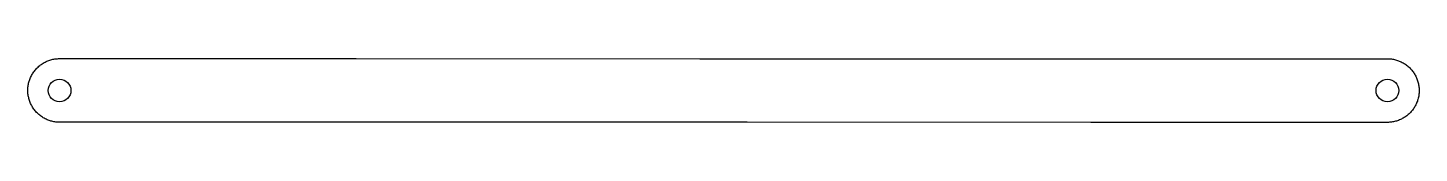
# Model space of a CAD drawing. Header units: inches. Extents: x -98 to 98, y -5 to 5.
import ezdxf

# ---------------------------------------------------------------- set-up
doc = ezdxf.new("R2010")
doc.units = ezdxf.units.IN
doc.header["$MEASUREMENT"] = 0

msp = doc.modelspace()

# ---------------------------------------------------------------- linework, layer by layer
at = {"color": 7}
msp.add_lwpolyline([(94, 4.49), (94.14, 4.49), (94.28, 4.48), (94.42, 4.47), (94.56, 4.46), (94.71, 4.44), (94.85, 4.41), (94.99, 4.38), (95.13, 4.35), (95.27, 4.31), (95.41, 4.26), (95.55, 4.21), (95.69, 4.16), (95.83, 4.1), (95.96, 4.04), (96.1, 3.97), (96.23, 3.9), (96.36, 3.83), (96.48, 3.75), (96.6, 3.66), (96.72, 3.57), (96.84, 3.48), (96.95, 3.39), (97.06, 3.29), (97.17, 3.19), (97.27, 3.08), (97.37, 2.97), (97.46, 2.86), (97.55, 2.75), (97.64, 2.64), (97.72, 2.52), (97.8, 2.4), (97.87, 2.28), (97.94, 2.16), (98.01, 2.04), (98.07, 1.91), (98.13, 1.78), (98.18, 1.65), (98.23, 1.52), (98.28, 1.38), (98.32, 1.24), (98.36, 1.1), (98.4, 0.95), (98.42, 0.81), (98.45, 0.66), (98.47, 0.52), (98.48, 0.37), (98.49, 0.22), (98.5, 0.07), (98.5, -0.08), (98.49, -0.23), (98.49, -0.37), (98.47, -0.52), (98.45, -0.67), (98.43, -0.82), (98.4, -0.96), (98.36, -1.1), (98.33, -1.25), (98.28, -1.38), (98.24, -1.52), (98.19, -1.66), (98.13, -1.79), (98.07, -1.92), (98.01, -2.05), (97.95, -2.17), (97.88, -2.29), (97.81, -2.41), (97.73, -2.53), (97.65, -2.65), (97.56, -2.76), (97.47, -2.87), (97.38, -2.98), (97.28, -3.09), (97.18, -3.2), (97.07, -3.3), (96.96, -3.4), (96.85, -3.49), (96.73, -3.58), (96.61, -3.67), (96.49, -3.76), (96.37, -3.84), (96.24, -3.91), (96.11, -3.98), (95.98, -4.05), (95.84, -4.12), (95.7, -4.17), (95.57, -4.23), (95.43, -4.28), (95.29, -4.32), (95.14, -4.36), (95, -4.4), (94.86, -4.43), (94.72, -4.45), (94.58, -4.47), (94.43, -4.49), (94.29, -4.5), (94.15, -4.51), (94.01, -4.51), (94, -4.51), (94, -4.51), (93.81, -4.51), (93.05, -4.51), (91.53, -4.51), (88.49, -4.51), (76.32, -4.51), (51.99, -4.51), (3.33, -4.5), (-94, -4.49), (-94.13, -4.49), (-94.27, -4.48), (-94.4, -4.47), (-94.54, -4.46), (-94.67, -4.44), (-94.81, -4.42), (-94.95, -4.39), (-95.09, -4.36), (-95.22, -4.32), (-95.36, -4.28), (-95.5, -4.23), (-95.64, -4.18), (-95.77, -4.13), (-95.91, -4.07), (-96.04, -4), (-96.18, -3.93), (-96.31, -3.85), (-96.44, -3.77), (-96.56, -3.69), (-96.69, -3.6), (-96.81, -3.51), (-96.93, -3.41), (-97.04, -3.31), (-97.15, -3.2), (-97.26, -3.09), (-97.36, -2.98), (-97.46, -2.86), (-97.56, -2.74), (-97.65, -2.62), (-97.74, -2.5), (-97.82, -2.37), (-97.9, -2.24), (-97.97, -2.11), (-98.04, -1.97), (-98.1, -1.84), (-98.16, -1.7), (-98.22, -1.57), (-98.26, -1.43), (-98.31, -1.29), (-98.35, -1.15), (-98.38, -1.01), (-98.41, -0.88), (-98.44, -0.74), (-98.46, -0.6), (-98.48, -0.46), (-98.49, -0.33), (-98.5, -0.2), (-98.5, -0.06), (-98.5, 0.07), (-98.5, 0.2), (-98.49, 0.34), (-98.48, 0.47), (-98.46, 0.61), (-98.44, 0.74), (-98.41, 0.88), (-98.39, 1.02), (-98.35, 1.16), (-98.31, 1.3), (-98.27, 1.43), (-98.22, 1.57), (-98.17, 1.71), (-98.11, 1.85), (-98.05, 1.98), (-97.98, 2.11), (-97.9, 2.25), (-97.83, 2.38), (-97.75, 2.5), (-97.66, 2.63), (-97.57, 2.75), (-97.47, 2.87), (-97.37, 2.99), (-97.27, 3.1), (-97.16, 3.21), (-97.05, 3.32), (-96.94, 3.42), (-96.82, 3.52), (-96.7, 3.61), (-96.57, 3.7), (-96.45, 3.79), (-96.32, 3.87), (-96.19, 3.94), (-96.06, 4.01), (-95.92, 4.08), (-95.79, 4.14), (-95.65, 4.2), (-95.51, 4.25), (-95.37, 4.29), (-95.24, 4.34), (-95.1, 4.37), (-94.96, 4.41), (-94.82, 4.43), (-94.68, 4.46), (-94.55, 4.48), (-94.41, 4.49), (-94.28, 4.5), (-94.14, 4.51), (-94.01, 4.51), (-94, 4.51), (-94, 4.51), (-93.81, 4.51), (-93.05, 4.51), (-91.53, 4.51), (-88.49, 4.51), (-76.32, 4.51), (-51.99, 4.51), (-3.33, 4.5), (94, 4.49)], close=True, dxfattribs=at)
for centre in [(-94, 0.01), (94, -0.01)]:
    msp.add_circle(centre, 1.6, dxfattribs=at)

doc.saveas('drawing.dxf')
